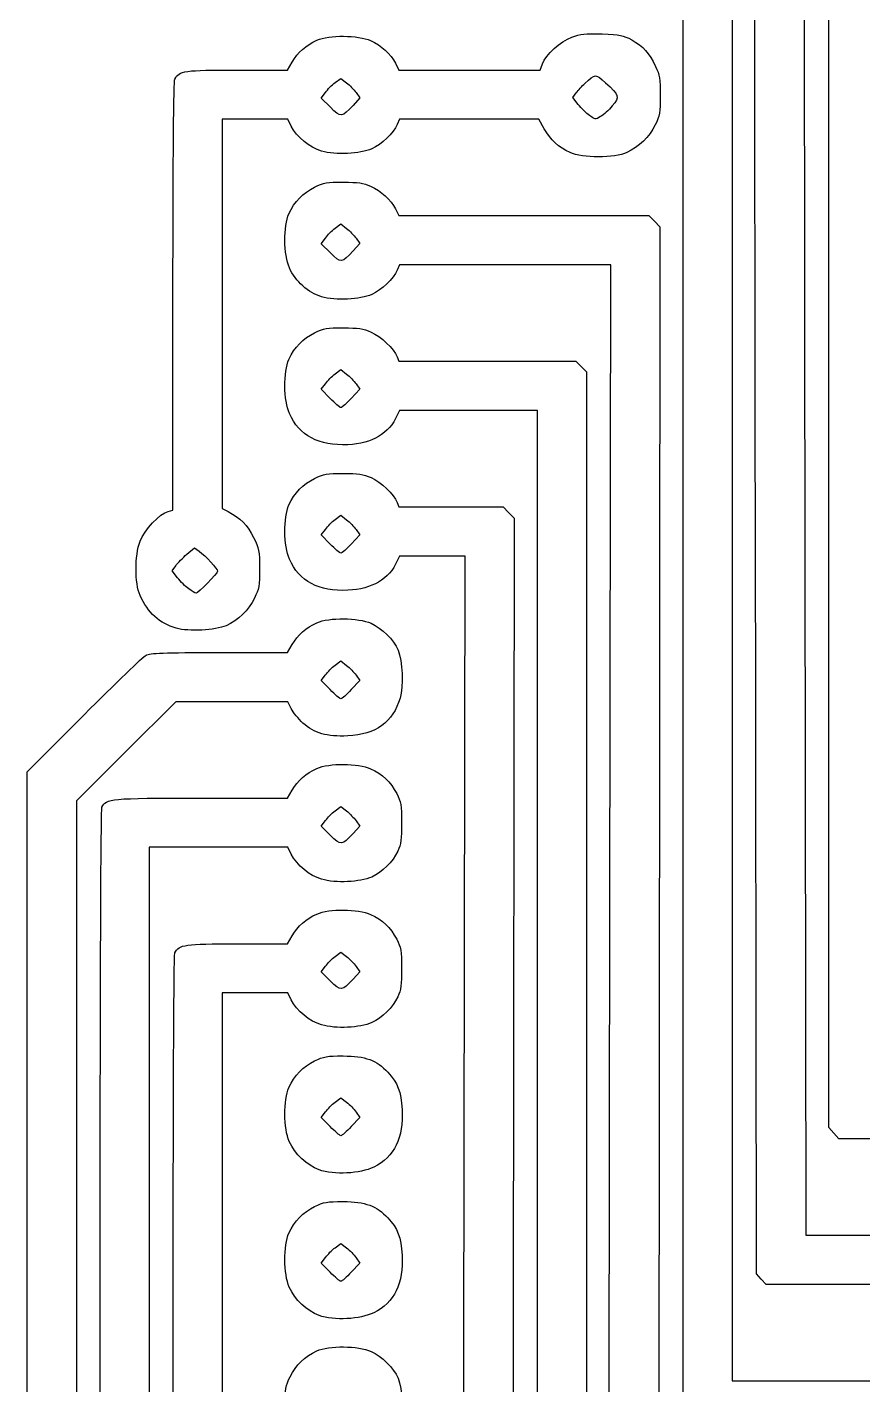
# Model space of a CAD drawing. Extents: x 0 to 100, y 0 to 150.
# Drawn here: x 57.18 to 71.74, y 24.37 to 48.06 of the extents above; entities that cross this region are included whole.
import ezdxf

# ---------------------------------------------------------------- set-up
doc = ezdxf.new("R2010")
doc.units = 0
doc.layers.add('Calque_1', color=7, linetype='CONTINUOUS')

msp = doc.modelspace()

# ---------------------------------------------------------------- linework, layer by layer
at = {"layer": 'Calque_1', "color": 7}
for p, q in [((68.611739, 47.816013), (68.611739, 71.85026)), ((71.151736, 28.86179), (71.151736, 51.626315)), ((69.468989, 48.484566), (69.468989, 24.447372)), ((68.611739, 23.781762), (68.611739, 47.816013)), ((61.715941, 47.307629), (61.797709, 47.447159)), ((63.598651, 47.426681), (63.660012, 47.307618)), ((66.122465, 47.307618), (66.1605, 47.412799)), ((60.844252, 47.307629), (61.715941, 47.307629)), ((62.547875, 47.087332), (62.646038, 47.162203)), ((62.646038, 47.162203), (62.745767, 47.084154)), ((63.660012, 47.307618), (64.89124, 47.307618)), ((64.89124, 47.307618), (66.122465, 47.307618)), ((62.305732, 46.817711), (62.377724, 46.915086)), ((62.911349, 46.913618), (62.977206, 46.821134)), ((66.69061, 46.82583), (66.750709, 46.909405)), ((62.46541, 46.658027), (62.305732, 46.817711)), ((62.46541, 46.658027), (62.46541, 46.658027)), ((62.977206, 46.821134), (62.859708, 46.691081)), ((66.785713, 46.706154), (66.69061, 46.82583)), ((61.149828, 46.450404), (60.578972, 46.450404)), ((60.578972, 46.450404), (60.578972, 43.05397)), ((61.720685, 46.450404), (61.149828, 46.450404)), ((61.782153, 46.329915), (61.720685, 46.450404)), ((63.666426, 46.450404), (63.62687, 46.354909)), ((64.881921, 46.450404), (63.666426, 46.450404)), ((66.097412, 46.450404), (64.881921, 46.450404)), ((66.193176, 46.280721), (66.097412, 46.450404)), ((66.980489, 46.512933), (66.980489, 46.512942)), ((63.598682, 44.886498), (63.660043, 44.767437)), ((63.660043, 44.767437), (65.836715, 44.767437)), ((65.836715, 44.767437), (68.013385, 44.767437)), ((68.013385, 44.767437), (68.110868, 44.669955)), ((62.547875, 44.547332), (62.646038, 44.622203)), ((62.646038, 44.622203), (62.745767, 44.544154)), ((68.110868, 44.669955), (68.20835, 44.572475)), ((68.20835, 44.572475), (68.192009, 29.429955)), ((62.305732, 44.277711), (62.377724, 44.375086)), ((62.911349, 44.373618), (62.977206, 44.281134)), ((62.46541, 44.118027), (62.305732, 44.277711)), ((62.46541, 44.118027), (62.46541, 44.118027)), ((62.977206, 44.281134), (62.859708, 44.151081)), ((63.666457, 43.910187), (63.626901, 43.814691)), ((65.509318, 43.910187), (63.666457, 43.910187)), ((67.352178, 43.910187), (65.509318, 43.910187)), ((67.329967, 28.76719), (67.352178, 43.910187)), ((59.721722, 39.631012), (59.721722, 43.360283)), ((60.578972, 43.05397), (60.578972, 39.657535)), ((70.728408, 42.851935), (70.749575, 26.987527)), ((63.627076, 42.306781), (63.657161, 42.227649)), ((63.657161, 42.227649), (65.200268, 42.227649)), ((65.200268, 42.227649), (66.743366, 42.227649)), ((66.743366, 42.227649), (66.836174, 42.13484)), ((62.547875, 42.007332), (62.646038, 42.082203)), ((62.646038, 42.082203), (62.745767, 42.004154)), ((66.836174, 42.13484), (66.928983, 42.042034)), ((66.928983, 42.042034), (66.928983, 27.513965)), ((62.306945, 41.739353), (62.37833, 41.835907)), ((62.46044, 41.580104), (62.306945, 41.739353)), ((62.978414, 41.739435), (62.829415, 41.580146)), ((62.911953, 41.832772), (62.978414, 41.739435)), ((62.46044, 41.580104), (62.46044, 41.580104)), ((63.668933, 41.370399), (63.630076, 41.285117)), ((64.870336, 41.370399), (63.668933, 41.370399)), ((66.071739, 41.370399), (64.870336, 41.370399)), ((66.071739, 26.842332), (66.071739, 41.370399)), ((69.892325, 26.309988), (69.871158, 39.94144)), ((59.63889, 39.610212), (59.721722, 39.631012)), ((60.578972, 39.657535), (60.682161, 39.604746)), ((63.627062, 39.766662), (63.657147, 39.687533)), ((63.657147, 39.687533), (64.565253, 39.687533)), ((64.565253, 39.687533), (65.473354, 39.687533)), ((65.473354, 39.687533), (65.57082, 39.59007)), ((65.57082, 39.59007), (65.668282, 39.492608)), ((62.547875, 39.467332), (62.646038, 39.542203)), ((62.646038, 39.542203), (62.745767, 39.464154)), ((65.668282, 39.492608), (65.652026, 25.62007)), ((62.306945, 39.199353), (62.37833, 39.295907)), ((62.46044, 39.040104), (62.306945, 39.199353)), ((62.978414, 39.199435), (62.829415, 39.040146)), ((62.911953, 39.292772), (62.978414, 39.199435)), ((59.964134, 38.862343), (60.094608, 38.974024)), ((60.094608, 38.974024), (60.180474, 38.912878)), ((62.46044, 39.040104), (62.46044, 39.040104)), ((59.70561, 38.57083), (59.769632, 38.660746)), ((63.668918, 38.830283), (63.630062, 38.744998)), ((64.240526, 38.830283), (63.668918, 38.830283)), ((64.812133, 38.830283), (64.240526, 38.830283)), ((64.789894, 24.957345), (64.812133, 38.830283)), ((59.800713, 38.451154), (59.70561, 38.57083)), ((59.996883, 38.256917), (59.996883, 38.256917)), ((59.778973, 37.571075), (59.778999, 37.571041)), ((61.715848, 37.147507), (61.797616, 37.287035)), ((60.526659, 37.147507), (61.715848, 37.147507)), ((62.547875, 36.927343), (62.646038, 37.002214)), ((62.646038, 37.002214), (62.745767, 36.924165)), ((62.306945, 36.659365), (62.37833, 36.755918)), ((62.911953, 36.752783), (62.978414, 36.659446)), ((62.46044, 36.500115), (62.306945, 36.659365)), ((62.46044, 36.500115), (62.46044, 36.500115)), ((62.978414, 36.659446), (62.829415, 36.500157)), ((59.770541, 36.290252), (58.904711, 35.424419)), ((60.745565, 36.290252), (59.770541, 36.290252)), ((61.720589, 36.290252), (60.745565, 36.290252)), ((61.782057, 36.169763), (61.720589, 36.290252)), ((57.181629, 35.065551), (58.173818, 36.061181)), ((58.904711, 35.424419), (58.038879, 34.55859)), ((57.181064, 25.541717), (57.181629, 35.065551)), ((60.209368, 34.607507), (61.716054, 34.607507)), ((61.716054, 34.607507), (61.797822, 34.747035)), ((58.038879, 34.55859), (58.038879, 25.026681)), ((62.547875, 34.387343), (62.646038, 34.462214)), ((62.646038, 34.462214), (62.745767, 34.384165)), ((62.305732, 34.117722), (62.377724, 34.215097)), ((62.46541, 33.958038), (62.305732, 34.117722)), ((62.977206, 34.121145), (62.859708, 33.991092)), ((62.911349, 34.21363), (62.977206, 34.121145)), ((62.46541, 33.958038), (62.46541, 33.958038)), ((60.514941, 33.750246), (59.309085, 33.750246)), ((59.309085, 33.750246), (59.309085, 22.402198)), ((61.720798, 33.750246), (60.514941, 33.750246)), ((61.782266, 33.629757), (61.720798, 33.750246)), ((61.715966, 32.067507), (61.797734, 32.207035)), ((60.844278, 32.067507), (61.715966, 32.067507)), ((62.547875, 31.847343), (62.646038, 31.922214)), ((62.646038, 31.922214), (62.745767, 31.844165)), ((62.305732, 31.577722), (62.377724, 31.675097)), ((62.46541, 31.418038), (62.305732, 31.577722)), ((62.977206, 31.581145), (62.859708, 31.451092)), ((62.911349, 31.67363), (62.977206, 31.581145)), ((62.46541, 31.418038), (62.46541, 31.418038)), ((60.578997, 31.210246), (60.578715, 20.724807)), ((61.149854, 31.210246), (60.578997, 31.210246)), ((61.72071, 31.210246), (61.149854, 31.210246)), ((61.782178, 31.089757), (61.72071, 31.210246)), ((62.547875, 29.307343), (62.646038, 29.382214)), ((62.646038, 29.382214), (62.745767, 29.304165)), ((68.192009, 29.429955), (68.175669, 14.287437)), ((62.306945, 29.039365), (62.37833, 29.135918)), ((62.911953, 29.132783), (62.978414, 29.039446)), ((62.46044, 28.880115), (62.306945, 29.039365)), ((62.978414, 29.039446), (62.829415, 28.880157)), ((62.46044, 28.880115), (62.46044, 28.880115)), ((67.307756, 13.624192), (67.329967, 28.76719)), ((71.240148, 28.762838), (71.151736, 28.86179)), ((71.328562, 28.663888), (71.240148, 28.762838)), ((74.143878, 28.668544), (71.328562, 28.663888)), ((62.266999, 28.125794), (62.266994, 28.125794)), ((66.928983, 27.513965), (66.928983, 12.985899)), ((62.547875, 26.767343), (62.646038, 26.842214)), ((62.646038, 26.842214), (62.745767, 26.764165)), ((66.071739, 12.314266), (66.071739, 26.842332)), ((70.749575, 26.987527), (73.852775, 26.987527)), ((62.306945, 26.499365), (62.37833, 26.595918)), ((62.911953, 26.592783), (62.978414, 26.499446)), ((62.46044, 26.340115), (62.306945, 26.499365)), ((62.46044, 26.340115), (62.46044, 26.340115)), ((62.978414, 26.499446), (62.829415, 26.340157)), ((69.974968, 26.217492), (69.892325, 26.309988)), ((70.057617, 26.124994), (69.974968, 26.217492)), ((73.508529, 26.128889), (70.057617, 26.124994)), ((62.266999, 25.585794), (62.266994, 25.585794)), ((65.652026, 25.62007), (65.63577, 11.747533)), ((57.1805, 16.017882), (57.181064, 25.541717)), ((58.038879, 25.026681), (58.038879, 15.494769)), ((64.767655, 11.084404), (64.789894, 24.957345)), ((69.468989, 24.447372), (73.212472, 24.447372))]:
    msp.add_line(p, q, dxfattribs=at)
for points in [[(70.707242, 66.212871), (70.707242, 62.089783), (70.716752, 51.57736), (70.728408, 42.851935)], [(69.871158, 39.94144), (69.859531, 47.438738), (69.849992, 57.956774), (69.849992, 63.314856)], [(62.229972, 47.826531), (62.442146, 47.9221), (62.946057, 47.918521), (63.166597, 47.819871)], [(66.1605, 47.412799), (66.219663, 47.576412), (66.469912, 47.805556), (66.672734, 47.881841)], [(66.672734, 47.881841), (66.82245, 47.938147), (66.903205, 47.946594), (67.198847, 47.936852)], [(67.198847, 47.936852), (67.513787, 47.926466), (67.564731, 47.916193), (67.71741, 47.83226)], [(61.797709, 47.447159), (61.89649, 47.61572), (62.03834, 47.740211), (62.229972, 47.826531)], [(63.166597, 47.819871), (63.354966, 47.735619), (63.514038, 47.590859), (63.598651, 47.426681)], [(67.71741, 47.83226), (67.918751, 47.721559), (68.021838, 47.606866), (68.131888, 47.371118)], [(68.131888, 47.371118), (68.202929, 47.218938), (68.213498, 47.153643), (68.214127, 46.863118)], [(59.721722, 43.360283), (59.721722, 45.857328), (59.732531, 47.109737), (59.754412, 47.15064)], [(59.754412, 47.15064), (59.831681, 47.295016), (59.919255, 47.307629), (60.844252, 47.307629)], [(66.90102, 47.073943), (67.092155, 47.245475), (67.079927, 47.245097), (67.257955, 47.085035)], [(62.377724, 46.915086), (62.417319, 46.96864), (62.493889, 47.046153), (62.547875, 47.087332)], [(62.745767, 47.084154), (62.800619, 47.041225), (62.875129, 46.964486), (62.911349, 46.913618)], [(66.750709, 46.909405), (66.78376, 46.955373), (66.851403, 47.029414), (66.90102, 47.073943)], [(67.257955, 47.085035), (67.500695, 46.866792), (67.508727, 46.839798), (67.378035, 46.681414)], [(62.859708, 46.691081), (62.666273, 46.476973), (62.647999, 46.47544), (62.46541, 46.658027)], [(66.980489, 46.512942), (66.925673, 46.55339), (66.83802, 46.640334), (66.785713, 46.706154)], [(67.378035, 46.681414), (67.317702, 46.608302), (67.225999, 46.523937), (67.174251, 46.49394)], [(68.214127, 46.863118), (68.214692, 46.562037), (68.20631, 46.512335), (68.126587, 46.350023)], [(67.174251, 46.49394), (67.083096, 46.441105), (67.077054, 46.4417), (66.980489, 46.512933)], [(62.311723, 45.892722), (62.103635, 45.953216), (61.880242, 46.137637), (61.782153, 46.329915)], [(63.62687, 46.354909), (63.567996, 46.21277), (63.355039, 46.008551), (63.187436, 45.933503)], [(66.643222, 45.866286), (66.439158, 45.960658), (66.30309, 46.085959), (66.193176, 46.280721)], [(68.126587, 46.350023), (68.024843, 46.142836), (67.841701, 45.964466), (67.631358, 45.867697)], [(63.187436, 45.933503), (62.98184, 45.841439), (62.5563, 45.821622), (62.311723, 45.892722)], [(67.631358, 45.867697), (67.420154, 45.770528), (66.852001, 45.769698), (66.643222, 45.866286)], [(61.742571, 44.800798), (61.837624, 45.010425), (61.987275, 45.165494), (62.190455, 45.264902)], [(62.190455, 45.264902), (62.34951, 45.342722), (62.403395, 45.352088), (62.688346, 45.351431)], [(62.688346, 45.351431), (62.949576, 45.350866), (63.036845, 45.337743), (63.166628, 45.279687)], [(63.166628, 45.279687), (63.354997, 45.195435), (63.514069, 45.050675), (63.598682, 44.886498)], [(61.750897, 43.855774), (61.649257, 44.085664), (61.644857, 44.585299), (61.742571, 44.800798)], [(62.377724, 44.375086), (62.417319, 44.42864), (62.493889, 44.506153), (62.547875, 44.547332)], [(62.745767, 44.544154), (62.800619, 44.501225), (62.875129, 44.424486), (62.911349, 44.373618)], [(62.859708, 44.151081), (62.666273, 43.936973), (62.647999, 43.93544), (62.46541, 44.118027)], [(62.310845, 43.352767), (62.080081, 43.419854), (61.853724, 43.623189), (61.750897, 43.855774)], [(63.626901, 43.814691), (63.568027, 43.672553), (63.35507, 43.468334), (63.187467, 43.393283)], [(63.187467, 43.393283), (62.98149, 43.30105), (62.556345, 43.281399), (62.310845, 43.352767)], [(61.742735, 42.261013), (61.837446, 42.470473), (61.987142, 42.625655), (62.190435, 42.725116)], [(62.190435, 42.725116), (62.349693, 42.803035), (62.403005, 42.812266), (62.688326, 42.811318)], [(62.688326, 42.811318), (62.9502, 42.810471), (63.037805, 42.79715), (63.173816, 42.737607)], [(63.173816, 42.737607), (63.346082, 42.662195), (63.574493, 42.445092), (63.627076, 42.306781)], [(61.749988, 41.315986), (61.647993, 41.543898), (61.644166, 42.043005), (61.742735, 42.261013)], [(62.37833, 41.835907), (62.417593, 41.88901), (62.493889, 41.966153), (62.547875, 42.007332)], [(62.745767, 42.004154), (62.800619, 41.961225), (62.875403, 41.884105), (62.911953, 41.832772)], [(62.647178, 41.420857), (62.62889, 41.420857), (62.544861, 41.492519), (62.46044, 41.580104)], [(62.829415, 41.580146), (62.747469, 41.492539), (62.66546, 41.420857), (62.647178, 41.420857)], [(62.769188, 40.773016), (62.262108, 40.748773), (61.922976, 40.929443), (61.749988, 41.315986)], [(63.630076, 41.285117), (63.484777, 40.966225), (63.194133, 40.793333), (62.769188, 40.773016)], [(62.190421, 40.184998), (62.349679, 40.262919), (62.402991, 40.272148), (62.688312, 40.271202)], [(62.688312, 40.271202), (62.950186, 40.270356), (63.037791, 40.257035), (63.173802, 40.197491)], [(61.742721, 39.720894), (61.837432, 39.930357), (61.987128, 40.085537), (62.190421, 40.184998)], [(63.173802, 40.197491), (63.346068, 40.122079), (63.574478, 39.904977), (63.627062, 39.766662)], [(59.148249, 39.088519), (59.222761, 39.286743), (59.492399, 39.573445), (59.63889, 39.610212)], [(60.682161, 39.604746), (60.892611, 39.497078), (61.021321, 39.366443), (61.125552, 39.154717)], [(61.749974, 38.77587), (61.647979, 39.003779), (61.644152, 39.502886), (61.742721, 39.720894)], [(62.37833, 39.295907), (62.417593, 39.34901), (62.493889, 39.426153), (62.547875, 39.467332)], [(62.745767, 39.464154), (62.800619, 39.421225), (62.875403, 39.344105), (62.911953, 39.292772)], [(59.148813, 38.143594), (59.053702, 38.358605), (59.053431, 38.836218), (59.148249, 39.088519)], [(61.125552, 39.154717), (61.223412, 38.955934), (61.229847, 38.922256), (61.229847, 38.60882)], [(59.769632, 38.660746), (59.804848, 38.7102), (59.892373, 38.800918), (59.964134, 38.862343)], [(60.180474, 38.912878), (60.287924, 38.836368), (60.498358, 38.605386), (60.498358, 38.563955)], [(62.647178, 38.880857), (62.62889, 38.880857), (62.544861, 38.952519), (62.46044, 39.040104)], [(62.829415, 39.040146), (62.747469, 38.952539), (62.66546, 38.880857), (62.647178, 38.880857)], [(61.229847, 38.60882), (61.229847, 38.307813), (61.221126, 38.257005), (61.14159, 38.095057)], [(62.769174, 38.2329), (62.262094, 38.208657), (61.922962, 38.389325), (61.749974, 38.77587)], [(63.630062, 38.744998), (63.484763, 38.426107), (63.194119, 38.253217), (62.769174, 38.2329)], [(59.996883, 38.256917), (59.941299, 38.297927), (59.85302, 38.385334), (59.800713, 38.451154)], [(60.498358, 38.563955), (60.498358, 38.527258), (60.158949, 38.182357), (60.122836, 38.182357)], [(59.778999, 37.571041), (59.488087, 37.653278), (59.283467, 37.839181), (59.148813, 38.143594)], [(60.122836, 38.182357), (60.109148, 38.182357), (60.052469, 38.21591), (59.996883, 38.256917)], [(61.14159, 38.095057), (61.039076, 37.886306), (60.854449, 37.707377), (60.646762, 37.615511)], [(61.797616, 37.287035), (61.896396, 37.455595), (62.038247, 37.580089), (62.229879, 37.666407)], [(62.229879, 37.666407), (62.443408, 37.762588), (62.94442, 37.757841), (63.173712, 37.65746)], [(63.173712, 37.65746), (63.360483, 37.575698), (63.566554, 37.370838), (63.644608, 37.189333)], [(60.646762, 37.615511), (60.46166, 37.53363), (59.995813, 37.509776), (59.778973, 37.571075)], [(63.644608, 37.189333), (63.723136, 37.006721), (63.741433, 36.563403), (63.679268, 36.349561)], [(58.173818, 36.061181), (58.71952, 36.608776), (59.204586, 37.077214), (59.25174, 37.102157)], [(59.25174, 37.102157), (59.321627, 37.139123), (59.557327, 37.147507), (60.526659, 37.147507)], [(62.37833, 36.755918), (62.417593, 36.809021), (62.493889, 36.886164), (62.547875, 36.927343)], [(62.745767, 36.924165), (62.800619, 36.881236), (62.875403, 36.804116), (62.911953, 36.752783)], [(62.647178, 36.340868), (62.62889, 36.340868), (62.544861, 36.41253), (62.46044, 36.500115)], [(62.829415, 36.500157), (62.747469, 36.41255), (62.66546, 36.340868), (62.647178, 36.340868)], [(63.679268, 36.349561), (63.559151, 35.936368), (63.253772, 35.716042), (62.769075, 35.692869)], [(61.986637, 35.917357), (61.907928, 35.989911), (61.815864, 36.103491), (61.782057, 36.169763)], [(62.769075, 35.692869), (62.402308, 35.675343), (62.18001, 35.739111), (61.986637, 35.917357)], [(61.797822, 34.747035), (61.896602, 34.915595), (62.038453, 35.040086), (62.230085, 35.126407)], [(62.230085, 35.126407), (62.442259, 35.221976), (62.94617, 35.2184), (63.16671, 35.119746)], [(63.16671, 35.119746), (63.366802, 35.030251), (63.514122, 34.889953), (63.621243, 34.686871)], [(58.484524, 34.450516), (58.566905, 34.60444), (58.600608, 34.607507), (60.209368, 34.607507)], [(63.621243, 34.686871), (63.696842, 34.54355), (63.705054, 34.49417), (63.70572, 34.178871)], [(58.451078, 22.981154), (58.451643, 30.743507), (58.462283, 34.408953), (58.484524, 34.450516)], [(62.377724, 34.215097), (62.417319, 34.268652), (62.493889, 34.346164), (62.547875, 34.387343)], [(62.745767, 34.384165), (62.800619, 34.341236), (62.875129, 34.264497), (62.911349, 34.21363)], [(63.70572, 34.178871), (63.706285, 33.888783), (63.695052, 33.804938), (63.639065, 33.683907)], [(62.859708, 33.991092), (62.666273, 33.776984), (62.647999, 33.775451), (62.46541, 33.958038)], [(62.311836, 33.192564), (62.103751, 33.253055), (61.880358, 33.437479), (61.782266, 33.629757)], [(63.639065, 33.683907), (63.552431, 33.496605), (63.370071, 33.315099), (63.185424, 33.232402)], [(63.185424, 33.232402), (62.982012, 33.141298), (62.55514, 33.121833), (62.311836, 33.192564)], [(62.229997, 32.586407), (62.442172, 32.681976), (62.946082, 32.6784), (63.166622, 32.579746)], [(61.797734, 32.207035), (61.896515, 32.375595), (62.038365, 32.500086), (62.229997, 32.586407)], [(63.166622, 32.579746), (63.366715, 32.490251), (63.514035, 32.349953), (63.621155, 32.146871)], [(59.754437, 31.910516), (59.831707, 32.054892), (59.91928, 32.067507), (60.844278, 32.067507)], [(63.621155, 32.146871), (63.696754, 32.00355), (63.704967, 31.95417), (63.705633, 31.638871)], [(59.721747, 20.861349), (59.721747, 28.336925), (59.732189, 31.868958), (59.754437, 31.910516)], [(62.377724, 31.675097), (62.417319, 31.728652), (62.493889, 31.806164), (62.547875, 31.847343)], [(62.745767, 31.844165), (62.800619, 31.801236), (62.875129, 31.724497), (62.911349, 31.67363)], [(63.705633, 31.638871), (63.706197, 31.348783), (63.694965, 31.264938), (63.638978, 31.143907)], [(62.859708, 31.451092), (62.666273, 31.236984), (62.647999, 31.235451), (62.46541, 31.418038)], [(62.311748, 30.652564), (62.10366, 30.713055), (61.880267, 30.897479), (61.782178, 31.089757)], [(63.638978, 31.143907), (63.552344, 30.956605), (63.369983, 30.775099), (63.185336, 30.692402)], [(63.185336, 30.692402), (62.981925, 30.601298), (62.555052, 30.581833), (62.311748, 30.652564)], [(62.190455, 30.024966), (62.349713, 30.102888), (62.403025, 30.112117), (62.688346, 30.111171)], [(62.688346, 30.111171), (63.075106, 30.10976), (63.27232, 30.038008), (63.466204, 29.827671)], [(61.742755, 29.560863), (61.837466, 29.770326), (61.987162, 29.925506), (62.190455, 30.024966)], [(63.466204, 29.827671), (63.638867, 29.640357), (63.69394, 29.495402), (63.713606, 29.176499)], [(61.748427, 28.619489), (61.648021, 28.843649), (61.644998, 29.344678), (61.742755, 29.560863)], [(62.37833, 29.135918), (62.417593, 29.189021), (62.493889, 29.266164), (62.547875, 29.307343)], [(62.745767, 29.304165), (62.800619, 29.261236), (62.875403, 29.184116), (62.911953, 29.132783)], [(63.713606, 29.176499), (63.743795, 28.686957), (63.577628, 28.346749), (63.223775, 28.173628)], [(62.647178, 28.720868), (62.62889, 28.720868), (62.544861, 28.79253), (62.46044, 28.880115)], [(62.829415, 28.880157), (62.747469, 28.79255), (62.66546, 28.720868), (62.647178, 28.720868)], [(62.266994, 28.125794), (62.05662, 28.200654), (61.846373, 28.400817), (61.748427, 28.619489)], [(63.223775, 28.173628), (62.981197, 28.054942), (62.529559, 28.032365), (62.266999, 28.125794)], [(61.742755, 27.020863), (61.837466, 27.230326), (61.987162, 27.385506), (62.190455, 27.484966)], [(62.190455, 27.484966), (62.349713, 27.562888), (62.403025, 27.572117), (62.688346, 27.571171)], [(62.688346, 27.571171), (63.075106, 27.56976), (63.27232, 27.498008), (63.466204, 27.287671)], [(63.466204, 27.287671), (63.638867, 27.100357), (63.69394, 26.955402), (63.713606, 26.636499)], [(61.748427, 26.079489), (61.648021, 26.303649), (61.644998, 26.804678), (61.742755, 27.020863)], [(62.37833, 26.595918), (62.417593, 26.649021), (62.493889, 26.726164), (62.547875, 26.767343)], [(62.745767, 26.764165), (62.800619, 26.721236), (62.875403, 26.644116), (62.911953, 26.592783)], [(63.713606, 26.636499), (63.743795, 26.146957), (63.577628, 25.806749), (63.223775, 25.633628)], [(62.647178, 26.180866), (62.62889, 26.180866), (62.544861, 26.25253), (62.46044, 26.340115)], [(62.829415, 26.340157), (62.747469, 26.25255), (62.66546, 26.180866), (62.647178, 26.180866)], [(62.266994, 25.585794), (62.05662, 25.660654), (61.846373, 25.860817), (61.748427, 26.079489)], [(63.223775, 25.633628), (62.981197, 25.514942), (62.529559, 25.492365), (62.266999, 25.585794)], [(61.7633, 24.516787), (61.863851, 24.722302), (62.018847, 24.871998), (62.228391, 24.965969)], [(62.228391, 24.965969), (62.443817, 25.062574), (62.944005, 25.058075), (63.173836, 24.957475)], [(63.173836, 24.957475), (63.360608, 24.875712), (63.566678, 24.67085), (63.644732, 24.489347)], [(61.675157, 24.018897), (61.675157, 24.301788), (61.684668, 24.356084), (61.7633, 24.516787)], [(63.644732, 24.489347), (63.72326, 24.306735), (63.741557, 23.863418), (63.679392, 23.649575)]]:
    msp.add_open_spline(points, degree=3, dxfattribs=at)

doc.saveas('drawing.dxf')
